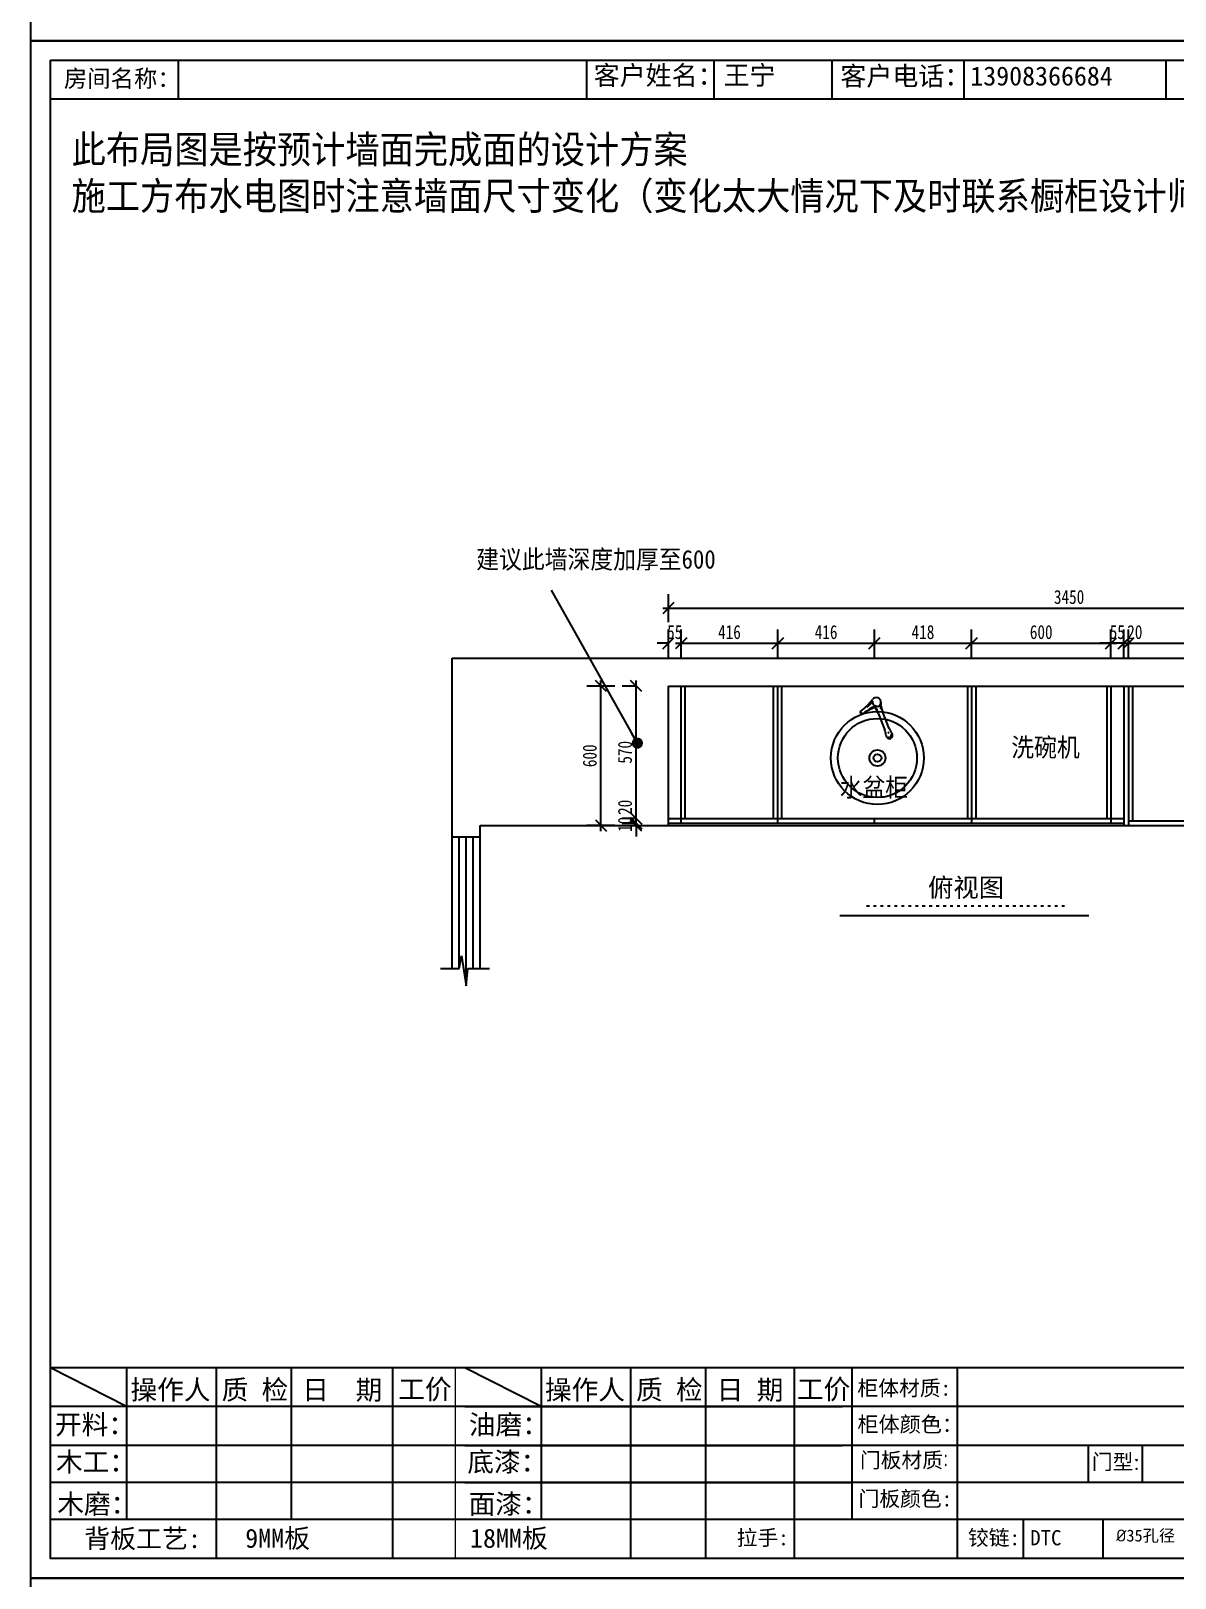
# Model space of a CAD drawing. Header units: millimetres. Extents: x -497855 to 324262, y -590254 to -173602.
# Drawn here: x -497855 to -492930, y -577022 to -570363 of the extents above; entities that cross this region are included whole.
import ezdxf

# ---------------------------------------------------------------- set-up
doc = ezdxf.new("R2010")
doc.units = ezdxf.units.MM
doc.header["$PDMODE"] = 3
doc.linetypes.add('ACAD_ISO03W100', pattern=[30, 12, -18])
for name, color, linetype in [('C', 145, 'Continuous'), ('图框', 7, 'Continuous'), ('柜体', 7, 'Continuous'), ('水电图层', 4, 'Continuous')]:
    doc.layers.add(name, color=color, linetype=linetype)
doc.styles.get("Standard").update_dxf_attribs({"font": 'txt', "bigfont": 'gbcbig.shx'})
doc.styles.add('宋体', font='', dxfattribs={"width": 0.9})
doc.styles.add('数、文', font='', dxfattribs={"width": 0.8})
doc.styles.add('田江洲', font='', dxfattribs={"height": 80})
doc.styles.get('宋体').set_extended_font_data('SimSun')
doc.styles.get('数、文').set_extended_font_data('SimSun')
doc.styles.get('田江洲').set_extended_font_data('SimSun')
doc.dimstyles.new('60', dxfattribs={"dimscale": 60, "dimtxt": 1, "dimasz": 0.8, "dimexe": 1, "dimexo": 3, "dimgap": 0.3, "dimtad": 1, "dimdec": 0, "dimtxsty": '数、文', "dimblk": 'OBLIQUE', "dimcen": 0.3, "dimdle": 0.4, "dimclrd": 8, "dimclre": 8, "dimclrt": 1, "dimadec": 0, "dimazin": 0, "dimtfac": 1, "dimtdec": 0, "dimtix": 1, "dimtofl": 0, "dimtmove": 1, "dimatfit": 3, "dimldrblk": 'DOT', "dimfxl": 1, "dimfxlon": 1, "dimtolj": 1, "dimarcsym": 0})

# ---------------------------------------------------------------- blocks, each defined once
blk = doc.blocks.new('_Oblique')
at = {"color": 0, "linetype": 'ByBlock', "lineweight": -2}
blk.add_line((-0.5, -0.5), (0.5, 0.5), dxfattribs=at)
blk = doc.blocks.new('EERFGT')
at = {"color": 8}
for p, q in [((-482084.7, -565683.8), (-482055.8, -565757.1)), ((-482036.7, -565749.5), (-482065.3, -565677.1))]:
    blk.add_line(p, q, dxfattribs=at)
for radius in [34.6, 16.8]:
    blk.add_circle((-482087.4, -565876.8), radius, dxfattribs=at)
for centre, radius, start, end in [((-482313.2, -565472.5), 255, 307.29995, 323.44123), ((-482092.3, -565636.4), 20, 287.37848, 143.44123), ((-482154.6, -565680.7), 6.64, 127.29995, 303.51976), ((-482152.7, -565680.5), 4.91, 158.92924, 241.9125), ((-482010.2, -565898.8), 255, 107.37848, 123.51976), ((-482183.1, -565586.3), 86.6, 305.66886, 327.17012), ((-482074.8, -565738.6), 86.6, 103.6496, 125.15085), ((-482093, -565636), 16.2, 164.00843, 277.23501), ((-482177.7, -565720.7), 100, 21.65131, 37.66719), ((-482114.2, -565682.7), 29.3, 20.14498, 53.91483), ((-482045.1, -565655.9), 29.3, 157.95888, 202.29134), ((-481972.4, -565640.2), 100, 178.16426, 201.65137), ((-482148.8, -565794), 100, 7.14886, 21.65131), ((-481943.8, -565712.6), 100, 201.65137, 216.15381), ((-482035.8, -565779.8), 13.9, 187.14886, 36.15381), ((-482037.5, -565775.1), 7.59, 80.46228, 139.7151), ((-482035.8, -565779.4), 8.12, 229.69374, 31.77452), ((-482034.2, -565780.8), 9.65, 300.52082, 10.77603)]:
    blk.add_arc(centre, radius, start, end, dxfattribs=at)
at = {"layer": '水电图层', "color": 8}
for radius in [200, 170]:
    blk.add_circle((-482087.4, -565876.8), radius, dxfattribs=at)
blk = doc.blocks.new('*D215')
at = {"layer": 'Defpoints', "color": 0}
for p in [(-495250.16, -573772.62), (-495111.59, -573772.62), (-495111.59, -573782.62)]:
    blk.add_point(p, dxfattribs=at)
at = {"layer": '水电图层', "color": 8, "lineweight": -2}
for p, q in [((-495250.16, -573772.62), (-495250.16, -573724.62)), ((-495250.16, -573772.62), (-495310.16, -573772.62)), ((-495250.16, -573782.62), (-495310.16, -573782.62)), ((-495250.16, -573782.62), (-495250.16, -573830.62))]:
    blk.add_line(p, q, dxfattribs=at)
at = {"layer": '水电图层', "color": 8, "lineweight": -2, "xscale": 48, "yscale": 48, "zscale": 48}
for p, rotation in [((-495250.16, -573772.62), 270), ((-495250.16, -573782.62), 90)]:
    blk.add_blockref('_Oblique', p, dxfattribs=dict(at, rotation=rotation))
at = {"layer": '水电图层', "color": 1, "insert": (-495298.16, -573777.62), "char_height": 60, "attachment_point": 5, "rotation": 90, "style": '数、文'}
blk.add_mtext('\\A1;10', dxfattribs=at)
blk = doc.blocks.new('*D216')
at = {"layer": 'Defpoints', "color": 0}
for p in [(-495250.16, -573752.62), (-495111.59, -573752.62), (-495111.59, -573772.62)]:
    blk.add_point(p, dxfattribs=at)
at = {"layer": '水电图层', "color": 8, "lineweight": -2}
for p, q in [((-495250.16, -573752.62), (-495250.16, -573704.62)), ((-495250.16, -573752.62), (-495310.16, -573752.62)), ((-495250.16, -573772.62), (-495310.16, -573772.62)), ((-495250.16, -573772.62), (-495250.16, -573820.62))]:
    blk.add_line(p, q, dxfattribs=at)
at = {"layer": '水电图层', "color": 8, "lineweight": -2, "xscale": 48, "yscale": 48, "zscale": 48}
for p, rotation in [((-495250.16, -573752.62), 270), ((-495250.16, -573772.62), 90)]:
    blk.add_blockref('_Oblique', p, dxfattribs=dict(at, rotation=rotation))
at = {"layer": '水电图层', "color": 1, "insert": (-495298.16, -573704.62), "char_height": 60, "attachment_point": 5, "rotation": 90, "style": '数、文'}
blk.add_mtext('\\A1;20', dxfattribs=at)
blk = doc.blocks.new('*D217')
at = {"layer": 'Defpoints', "color": 0}
for p in [(-495250.16, -573182.62), (-495111.59, -573182.62), (-495111.59, -573752.62)]:
    blk.add_point(p, dxfattribs=at)
at = {"layer": '水电图层', "color": 8, "lineweight": -2}
for p, q in [((-495250.16, -573182.62), (-495310.16, -573182.62)), ((-495250.16, -573776.62), (-495250.16, -573158.62)), ((-495250.16, -573752.62), (-495310.16, -573752.62))]:
    blk.add_line(p, q, dxfattribs=at)
at = {"layer": '水电图层', "color": 8, "lineweight": -2, "xscale": 48, "yscale": 48, "zscale": 48}
for p, rotation in [((-495250.16, -573182.62), 90), ((-495250.16, -573752.62), 270)]:
    blk.add_blockref('_Oblique', p, dxfattribs=dict(at, rotation=rotation))
at = {"layer": '水电图层', "color": 1, "insert": (-495298.16, -573467.62), "char_height": 60, "attachment_point": 5, "rotation": 90, "style": '数、文'}
blk.add_mtext('\\A1;570', dxfattribs=at)
blk = doc.blocks.new('*D218')
at = {"layer": 'Defpoints', "color": 0}
for p in [(-495401.78, -573182.62), (-495111.59, -573182.62), (-495111.59, -573782.62)]:
    blk.add_point(p, dxfattribs=at)
at = {"layer": '水电图层', "color": 8, "lineweight": -2}
for p, q in [((-495341.78, -573182.62), (-495461.78, -573182.62)), ((-495401.78, -573806.62), (-495401.78, -573158.62)), ((-495341.78, -573782.62), (-495461.78, -573782.62))]:
    blk.add_line(p, q, dxfattribs=at)
at = {"layer": '水电图层', "color": 8, "lineweight": -2, "xscale": 48, "yscale": 48, "zscale": 48}
for p, rotation in [((-495401.78, -573182.62), 90), ((-495401.78, -573782.62), 270)]:
    blk.add_blockref('_Oblique', p, dxfattribs=dict(at, rotation=rotation))
at = {"layer": '水电图层', "color": 1, "insert": (-495449.78, -573482.62), "char_height": 60, "attachment_point": 5, "rotation": 90, "style": '数、文'}
blk.add_mtext('\\A1;600', dxfattribs=at)
blk = doc.blocks.new('*D219')
at = {"layer": 'Defpoints', "color": 0}
for p in [(-495056.59, -572998.57), (-495111.59, -573643.78), (-495056.59, -573643.78)]:
    blk.add_point(p, dxfattribs=at)
at = {"layer": '水电图层', "color": 8, "lineweight": -2}
for p, q in [((-495111.59, -573058.57), (-495111.59, -572938.57)), ((-495056.59, -573058.57), (-495056.59, -572938.57)), ((-495111.59, -572998.57), (-495159.59, -572998.57)), ((-495056.59, -572998.57), (-495008.59, -572998.57))]:
    blk.add_line(p, q, dxfattribs=at)
at = {"layer": '水电图层', "color": 8, "lineweight": -2, "xscale": 48, "yscale": 48, "zscale": 48}
blk.add_blockref('_Oblique', (-495111.59, -572998.57), dxfattribs=at)
at = {"layer": '水电图层', "color": 8, "lineweight": -2, "xscale": 48, "yscale": 48, "zscale": 48, "rotation": 180}
blk.add_blockref('_Oblique', (-495056.59, -572998.57), dxfattribs=at)
at = {"layer": '水电图层', "color": 1, "insert": (-495084.09, -572950.57), "char_height": 60, "attachment_point": 5, "style": '数、文'}
blk.add_mtext('\\A1;55', dxfattribs=at)
blk = doc.blocks.new('*D220')
at = {"layer": 'Defpoints', "color": 0}
for p in [(-494640.59, -572998.57), (-495056.59, -573643.78), (-494640.59, -573772.62)]:
    blk.add_point(p, dxfattribs=at)
at = {"layer": '水电图层', "color": 8, "lineweight": -2}
for p, q in [((-495056.59, -573058.57), (-495056.59, -572938.57)), ((-494640.59, -573058.57), (-494640.59, -572938.57)), ((-495080.59, -572998.57), (-494616.59, -572998.57))]:
    blk.add_line(p, q, dxfattribs=at)
at = {"layer": '水电图层', "color": 8, "lineweight": -2, "xscale": 48, "yscale": 48, "zscale": 48, "rotation": 180}
blk.add_blockref('_Oblique', (-495056.59, -572998.57), dxfattribs=at)
at = {"layer": '水电图层', "color": 8, "lineweight": -2, "xscale": 48, "yscale": 48, "zscale": 48}
blk.add_blockref('_Oblique', (-494640.59, -572998.57), dxfattribs=at)
at = {"layer": '水电图层', "color": 1, "insert": (-494848.59, -572950.57), "char_height": 60, "attachment_point": 5, "style": '数、文'}
blk.add_mtext('\\A1;416', dxfattribs=at)
blk = doc.blocks.new('*D221')
at = {"layer": 'Defpoints', "color": 0}
for p in [(-494224.59, -572998.57), (-494640.59, -573772.62), (-494224.59, -573762.62)]:
    blk.add_point(p, dxfattribs=at)
at = {"layer": '水电图层', "color": 8, "lineweight": -2}
for p, q in [((-494640.59, -573058.57), (-494640.59, -572938.57)), ((-494224.59, -573058.57), (-494224.59, -572938.57)), ((-494664.59, -572998.57), (-494200.59, -572998.57))]:
    blk.add_line(p, q, dxfattribs=at)
at = {"layer": '水电图层', "color": 8, "lineweight": -2, "xscale": 48, "yscale": 48, "zscale": 48, "rotation": 180}
blk.add_blockref('_Oblique', (-494640.59, -572998.57), dxfattribs=at)
at = {"layer": '水电图层', "color": 8, "lineweight": -2, "xscale": 48, "yscale": 48, "zscale": 48}
blk.add_blockref('_Oblique', (-494224.59, -572998.57), dxfattribs=at)
at = {"layer": '水电图层', "color": 1, "insert": (-494432.59, -572950.57), "char_height": 60, "attachment_point": 5, "style": '数、文'}
blk.add_mtext('\\A1;416', dxfattribs=at)
blk = doc.blocks.new('*D222')
at = {"layer": 'Defpoints', "color": 0}
for p in [(-493806.59, -572998.57), (-494224.59, -573762.62), (-493806.59, -573772.62)]:
    blk.add_point(p, dxfattribs=at)
at = {"layer": '水电图层', "color": 8, "lineweight": -2}
for p, q in [((-494224.59, -573058.57), (-494224.59, -572938.57)), ((-493806.59, -573058.57), (-493806.59, -572938.57)), ((-494248.59, -572998.57), (-493782.59, -572998.57))]:
    blk.add_line(p, q, dxfattribs=at)
at = {"layer": '水电图层', "color": 8, "lineweight": -2, "xscale": 48, "yscale": 48, "zscale": 48, "rotation": 180}
blk.add_blockref('_Oblique', (-494224.59, -572998.57), dxfattribs=at)
at = {"layer": '水电图层', "color": 8, "lineweight": -2, "xscale": 48, "yscale": 48, "zscale": 48}
blk.add_blockref('_Oblique', (-493806.59, -572998.57), dxfattribs=at)
at = {"layer": '水电图层', "color": 1, "insert": (-494015.59, -572950.57), "char_height": 60, "attachment_point": 5, "style": '数、文'}
blk.add_mtext('\\A1;418', dxfattribs=at)
blk = doc.blocks.new('*D223')
at = {"layer": 'Defpoints', "color": 0}
for p in [(-493206.59, -572998.57), (-493806.59, -573772.62), (-493206.59, -573772.62)]:
    blk.add_point(p, dxfattribs=at)
at = {"layer": '水电图层', "color": 8, "lineweight": -2}
for p, q in [((-493806.59, -573058.57), (-493806.59, -572938.57)), ((-493206.59, -573058.57), (-493206.59, -572938.57)), ((-493830.59, -572998.57), (-493182.59, -572998.57))]:
    blk.add_line(p, q, dxfattribs=at)
at = {"layer": '水电图层', "color": 8, "lineweight": -2, "xscale": 48, "yscale": 48, "zscale": 48, "rotation": 180}
blk.add_blockref('_Oblique', (-493806.59, -572998.57), dxfattribs=at)
at = {"layer": '水电图层', "color": 8, "lineweight": -2, "xscale": 48, "yscale": 48, "zscale": 48}
blk.add_blockref('_Oblique', (-493206.59, -572998.57), dxfattribs=at)
at = {"layer": '水电图层', "color": 1, "insert": (-493506.59, -572950.57), "char_height": 60, "attachment_point": 5, "style": '数、文'}
blk.add_mtext('\\A1;600', dxfattribs=at)
blk = doc.blocks.new('*D224')
at = {"layer": 'Defpoints', "color": 0}
for p in [(-493151.59, -572998.57), (-493206.59, -573772.62), (-493151.59, -573772.62)]:
    blk.add_point(p, dxfattribs=at)
at = {"layer": '水电图层', "color": 8, "lineweight": -2}
for p, q in [((-493206.59, -573058.57), (-493206.59, -572938.57)), ((-493151.59, -573058.57), (-493151.59, -572938.57)), ((-493206.59, -572998.57), (-493254.59, -572998.57)), ((-493151.59, -572998.57), (-493103.59, -572998.57))]:
    blk.add_line(p, q, dxfattribs=at)
at = {"layer": '水电图层', "color": 8, "lineweight": -2, "xscale": 48, "yscale": 48, "zscale": 48}
blk.add_blockref('_Oblique', (-493206.59, -572998.57), dxfattribs=at)
at = {"layer": '水电图层', "color": 8, "lineweight": -2, "xscale": 48, "yscale": 48, "zscale": 48, "rotation": 180}
blk.add_blockref('_Oblique', (-493151.59, -572998.57), dxfattribs=at)
at = {"layer": '水电图层', "color": 1, "insert": (-493179.09, -572950.57), "char_height": 60, "attachment_point": 5, "style": '数、文'}
blk.add_mtext('\\A1;55', dxfattribs=at)
blk = doc.blocks.new('*D225')
at = {"layer": 'Defpoints', "color": 0}
for p in [(-493131.59, -572998.57), (-493151.59, -573772.62), (-493131.59, -573782.62)]:
    blk.add_point(p, dxfattribs=at)
at = {"layer": '水电图层', "color": 8, "lineweight": -2}
for p, q in [((-493151.59, -573058.57), (-493151.59, -572938.57)), ((-493131.59, -573058.57), (-493131.59, -572938.57)), ((-493151.59, -572998.57), (-493199.59, -572998.57)), ((-493131.59, -572998.57), (-493083.59, -572998.57))]:
    blk.add_line(p, q, dxfattribs=at)
at = {"layer": '水电图层', "color": 8, "lineweight": -2, "xscale": 48, "yscale": 48, "zscale": 48}
blk.add_blockref('_Oblique', (-493151.59, -572998.57), dxfattribs=at)
at = {"layer": '水电图层', "color": 8, "lineweight": -2, "xscale": 48, "yscale": 48, "zscale": 48, "rotation": 180}
blk.add_blockref('_Oblique', (-493131.59, -572998.57), dxfattribs=at)
at = {"layer": '水电图层', "color": 1, "insert": (-493103.59, -572950.57), "char_height": 60, "attachment_point": 5, "style": '数、文'}
blk.add_mtext('\\A1;20', dxfattribs=at)
blk = doc.blocks.new('*D226')
at = {"layer": 'Defpoints', "color": 0}
for p in [(-492531.59, -572998.57), (-493131.59, -573782.62), (-492531.59, -573782.62)]:
    blk.add_point(p, dxfattribs=at)
at = {"layer": '水电图层', "color": 8, "lineweight": -2}
for p, q in [((-493131.59, -573058.57), (-493131.59, -572938.57)), ((-492531.59, -573058.57), (-492531.59, -572938.57)), ((-493155.59, -572998.57), (-492507.59, -572998.57))]:
    blk.add_line(p, q, dxfattribs=at)
at = {"layer": '水电图层', "color": 8, "lineweight": -2, "xscale": 48, "yscale": 48, "zscale": 48, "rotation": 180}
blk.add_blockref('_Oblique', (-493131.59, -572998.57), dxfattribs=at)
at = {"layer": '水电图层', "color": 8, "lineweight": -2, "xscale": 48, "yscale": 48, "zscale": 48}
blk.add_blockref('_Oblique', (-492531.59, -572998.57), dxfattribs=at)
at = {"layer": '水电图层', "color": 1, "insert": (-492831.59, -572950.57), "char_height": 60, "attachment_point": 5, "style": '数、文'}
blk.add_mtext('\\A1;600', dxfattribs=at)
blk = doc.blocks.new('*D229')
at = {"layer": 'Defpoints', "color": 0}
for p in [(-491661.59, -572847.56), (-495111.59, -573182.62), (-491661.59, -573182.62)]:
    blk.add_point(p, dxfattribs=at)
at = {"layer": '水电图层', "color": 8, "lineweight": -2}
for p, q in [((-495111.59, -572907.56), (-495111.59, -572787.56)), ((-491661.59, -572907.56), (-491661.59, -572787.56)), ((-495135.59, -572847.56), (-491637.59, -572847.56))]:
    blk.add_line(p, q, dxfattribs=at)
at = {"layer": '水电图层', "color": 8, "lineweight": -2, "xscale": 48, "yscale": 48, "zscale": 48, "rotation": 180}
blk.add_blockref('_Oblique', (-495111.59, -572847.56), dxfattribs=at)
at = {"layer": '水电图层', "color": 8, "lineweight": -2, "xscale": 48, "yscale": 48, "zscale": 48}
blk.add_blockref('_Oblique', (-491661.59, -572847.56), dxfattribs=at)
at = {"layer": '水电图层', "color": 1, "insert": (-493386.59, -572799.56), "char_height": 60, "attachment_point": 5, "style": '数、文'}
blk.add_mtext('\\A1;3450', dxfattribs=at)

msp = doc.modelspace()

# ---------------------------------------------------------------- linework, layer by layer
at = {"color": 7}
for p, q in [((-497855.33, -570405.23), (-488601.43, -570405.23)), ((-497220.81, -570655.93), (-497220.81, -570489.35)), ((-495462.1, -570655.93), (-495462.1, -570489.35)), ((-494913.91, -570655.93), (-494913.91, -570489.35)), ((-494406.29, -570655.93), (-494406.29, -570489.35)), ((-493838.66, -570655.93), (-493838.66, -570489.35)), ((-492968.36, -570655.93), (-492968.36, -570489.35)), ((-497771.2, -570655.93), (-490122.25, -570655.93)), ((-490122.25, -576117.27), (-497771.2, -576117.27)), ((-494321.74, -576117.27), (-494321.74, -576769.68)), ((-493867.06, -576937.38), (-493867.06, -576117.27)), ((-488685.56, -576283.84), (-497771.2, -576283.84)), ((-494362.83, -576283.84), (-495987.13, -576283.84)), ((-490122.25, -576450.42), (-497771.2, -576450.42)), ((-493305, -576450.42), (-493305, -576610.05)), ((-493072.55, -576450.42), (-493072.55, -576610.05)), ((-490122.25, -576610.05), (-497771.2, -576610.05)), ((-490122.25, -576769.68), (-497771.2, -576769.68))]:
    msp.add_line(p, q, dxfattribs=at)
at = {"lineweight": 13}
msp.add_line((-496028.21, -576937.38), (-496028.21, -576117.27), dxfattribs=at)
for p, q in [((-493584.72, -576769.68), (-493584.72, -576937.38)), ((-493240.96, -576769.68), (-493240.96, -576937.38))]:
    msp.add_line(p, q)
at = {"color": 7}
for points in [[(-488601.43, -570405.23), (-497855.33, -570405.23), (-497855.33, -563788.94), (-488601.43, -563788.94)], [(-497855.33, -563788.94), (-488601.43, -563788.94), (-488601.43, -570405.23), (-497855.33, -570405.23)], [(-488601.43, -577021.51), (-497855.33, -577021.51), (-497855.33, -570405.23), (-488601.43, -570405.23)], [(-497855.33, -570405.23), (-488601.43, -570405.23), (-488601.43, -577021.51), (-497855.33, -577021.51)], [(-497771.2, -570489.35), (-488685.56, -570489.35), (-488685.56, -576937.38), (-497771.2, -576937.38)], [(-488601.43, -583637.8), (-497855.33, -583637.8), (-497855.33, -577021.51), (-488601.43, -577021.51)], [(-497855.33, -577021.51), (-488601.43, -577021.51), (-488601.43, -583637.8), (-497855.33, -583637.8)]]:
    msp.add_lwpolyline(points, close=True, dxfattribs=at)
at = {"layer": 'C', "color": 7, "linetype": 'ByBlock'}
for points in [[(-497443.39, -576283.84), (-497771.2, -576117.27)], [(-497443.39, -576117.27), (-497443.39, -576769.68)], [(-497058.24, -576117.27), (-497058.24, -576937.38)], [(-496735.28, -576117.27), (-496735.28, -576769.68)], [(-496299.69, -576117.27), (-496299.69, -576937.38)], [(-495659.32, -576283.84), (-495987.13, -576117.27)], [(-495659.32, -576117.27), (-495659.32, -576769.68)], [(-495274.16, -576117.27), (-495274.16, -576937.38)], [(-494951.21, -576117.27), (-494951.21, -576937.38)], [(-494569.39, -576117.27), (-494569.39, -576937.38)], [(-495987.13, -576283.84), (-494362.83, -576283.84)], [(-495987.13, -576283.84), (-494362.83, -576283.84)], [(-495987.13, -576450.42), (-494362.83, -576450.42)], [(-495987.13, -576610.05), (-494321.74, -576610.05)]]:
    msp.add_lwpolyline(points, dxfattribs=at)
at = {"layer": '柜体', "color": 8, "linetype": 'ACAD_ISO03W100'}
msp.add_line((-493406.35, -574130.38), (-494266.79, -574130.38), dxfattribs=at)
at = {"layer": '柜体'}
msp.add_line((-493301.17, -574172.17), (-494373.23, -574172.17), dxfattribs=at)
at = {"layer": '水电图层', "color": 2}
for p, q in [((-496041.59, -574398.19), (-496041.59, -573062.62)), ((-496041.59, -573062.62), (-491541.59, -573062.62)), ((-495111.59, -573782.62), (-495111.59, -573182.62)), ((-495111.59, -573182.62), (-491661.59, -573182.62)), ((-495921.59, -574398.19), (-495921.59, -573782.62)), ((-495921.59, -573782.62), (-495111.59, -573782.62)), ((-495921.59, -573832.62), (-496041.59, -573832.62)), ((-496012.29, -574398.19), (-496001.73, -574343.54)), ((-496001.73, -574343.54), (-495982.19, -574473.09)), ((-496092.12, -574398.19), (-496012.29, -574398.19)), ((-495982.19, -574473.09), (-495974.3, -574398.19)), ((-495974.3, -574398.19), (-495881.7, -574398.19))]:
    msp.add_line(p, q, dxfattribs=at)
at = {"layer": '水电图层', "color": 8}
for p, q in [((-495056.59, -573772.62), (-495056.59, -573182.62)), ((-495038.59, -573752.62), (-495038.59, -573182.62)), ((-494658.59, -573752.62), (-494658.59, -573182.62)), ((-494640.59, -573772.62), (-494640.59, -573182.62)), ((-494622.59, -573752.62), (-494622.59, -573182.62)), ((-493824.59, -573182.62), (-493824.59, -573752.62)), ((-493806.59, -573182.62), (-493806.59, -573772.62)), ((-493788.59, -573182.62), (-493788.59, -573752.62)), ((-493224.59, -573182.62), (-493224.59, -573752.62)), ((-493206.59, -573182.62), (-493206.59, -573772.62)), ((-495111.59, -573752.62), (-493151.59, -573752.62)), ((-495111.59, -573772.62), (-493151.59, -573772.62)), ((-494224.59, -573772.62), (-494224.59, -573752.62)), ((-496011.59, -574398.19), (-496011.59, -573832.62)), ((-495981.59, -574467.39), (-495981.59, -573832.62)), ((-495951.59, -574398.19), (-495951.59, -573832.62))]:
    msp.add_line(p, q, dxfattribs=at)
at = {"layer": '水电图层', "color": 255}
for p, q in [((-493151.59, -573182.62), (-493151.59, -573782.62)), ((-493131.59, -573182.62), (-493131.59, -573782.62)), ((-493113.59, -573182.62), (-493113.59, -573762.62)), ((-495111.59, -573782.62), (-491661.59, -573782.62)), ((-493131.59, -573762.62), (-492531.59, -573762.62))]:
    msp.add_line(p, q, dxfattribs=at)

# ---------------------------------------------------------------- block references
msp.add_blockref('EERFGT', (-12124.16, -7615.4), dxfattribs=at)

# ---------------------------------------------------------------- texts
at = {"color": 7, "attachment_point": 1}
for s, insert, char_height in [('{\\fKaiTi|b0|i0|c134|p49;房间名称\\fSimHei|b0|i0|c134|p2;：}', (-497713.61, -570530.91), 73.7662), ('{\\fKaiTi|b0|i0|c134|p49;客户姓名\\fSimHei|b0|i0|c134|p2;：\\fKaiTi|b0|i0|c134|p49;王宁}', (-495432.77, -570513.08), 81.9625), ('{\\fKaiTi|b0|i0|c134|p49;客户电话\\fSimHei|b0|i0|c134|p2;：13908366684}', (-494370.81, -570516.11), 81.9625)]:
    msp.add_mtext(s, dxfattribs=dict(at, insert=insert, char_height=char_height))
at = {"attachment_point": 1}
for s, insert, char_height, width in [('{\\fKaiTi|b0|i0|c134|p49;柜体材质: }', (-494297.53, -576171.14), 65.57, 1295.3406), ('{\\fKaiTi|b0|i0|c134|p49;柜体颜色\\fSimHei|b0|i0|c134|p2;：}', (-494297.53, -576326.38), 66.5945, 1295.3406), ('{\\fKaiTi|b0|i0|c134|p49;门板材质}：', (-494287.05, -576481.14), 65.57, 1052.6051)]:
    msp.add_mtext(s, dxfattribs=dict(at, insert=insert, char_height=char_height, width=width))
at = {"char_height": 65.57, "attachment_point": 1}
for s, insert in [('{\\fKaiTi|b0|i0|c134|p49;门型}: ', (-493288.76, -576488.55)), ('{\\fKaiTi|b0|i0|c134|p49;门板颜色\\fSimHei|b0|i0|c134|p49;:}', (-494292.86, -576647.34)), ('{\\fKaiTi|b0|i0|c134|p49;拉手\\fSimHei|b0|i0|c134|p49;: }', (-494817.27, -576815.04)), ('{\\fKaiTi|b0|i0|c134|p49;铰链\\fSimHei|b0|i0|c134|p49;: \\fKaiTi|b0|i0|c134|p49;DTC}', (-493821.76, -576815.04))]:
    msp.add_mtext(s, dxfattribs=dict(at, insert=insert))
at = {"color": 7, "char_height": 81.9625, "attachment_point": 1}
for s, insert, width in [('{\\fKaiTi|b0|i0|c134|p49;背板工艺\\fSimHei|b0|i0|c134|p49;:\\f宋体|b0|i0|c134|p2; }     ', (-497626.3, -576810.47), 627.1847), ('{\\fKaiTi|b0|i0|c134|p49;9MM板 }     ', (-496932.79, -576809.14), 885.1749), ('{\\fKaiTi|b0|i0|c134|p49;18MM板 }     ', (-495965.07, -576809.14), 885.1749)]:
    msp.add_mtext(s, dxfattribs=dict(at, insert=insert, width=width))
at = {"layer": 'C', "color": 7, "linetype": 'ByBlock', "char_height": 84.1289, "attachment_point": 1, "line_spacing_factor": 1.113371}
for s, insert in [('{\\fKaiTi|b0|i0|c134|p49;操作人}', (-497426.8, -576169.12)), ('{\\fKaiTi|b0|i0|c134|p49;质 检}', (-497034.6, -576169.12)), ('{\\fKaiTi|b0|i0|c134|p49;日  期}', (-496687.3, -576169.61)), ('{\\fKaiTi|b0|i0|c134|p49;工价}', (-496274.15, -576166.97)), ('{\\fKaiTi|b0|i0|c134|p49;操作人}', (-495642.73, -576169.12)), ('{\\fKaiTi|b0|i0|c134|p49;质 检}', (-495250.53, -576169.12)), ('{\\fKaiTi|b0|i0|c134|p49;日 期}', (-494903.23, -576169.61)), ('{\\fKaiTi|b0|i0|c134|p49;工价}', (-494558.11, -576166.97)), ('{\\fKaiTi|b0|i0|c134|p49;开料\\f宋体|b0|i0|c134|p2;：}', (-497751.96, -576318.68)), ('{\\fKaiTi|b0|i0|c134|p49;油磨\\fSimHei|b0|i0|c134|p2;：}', (-495970.25, -576318.68)), ('{\\fKaiTi|b0|i0|c134|p49;木工\\f宋体|b0|i0|c134|p2;：}', (-497747.54, -576479.26)), ('{\\fKaiTi|b0|i0|c134|p49;底漆\\fSimHei|b0|i0|c134|p2;：}', (-495976.79, -576479.26)), ('{\\fKaiTi|b0|i0|c134|p49;木磨\\fSimHei|b0|i0|c134|p49;：}', (-497741.98, -576660.5)), ('{\\fKaiTi|b0|i0|c134|p49;面漆\\fSimHei|b0|i0|c134|p2;：}', (-495971.23, -576660.5))]:
    msp.add_mtext(s, dxfattribs=dict(at, insert=insert))
at = {"layer": 'C', "color": 0, "linetype": 'ByBlock', "insert": (-493184.07, -576812.9), "char_height": 51.2266, "width": 669.2387, "attachment_point": 1, "line_spacing_factor": 1.2}
msp.add_mtext('{\\fISOCPEUR|b0|i0|c0|p34;%%C\\fSimHei|b0|i0|c134|p49;35孔径}', dxfattribs=at)
at = {"layer": '图框', "insert": (-493993.72, -574009.81), "char_height": 80, "width": 1275.5287, "attachment_point": 1, "style": '田江洲'}
msp.add_mtext('俯视图', dxfattribs=at)
at = {"layer": '水电图层', "color": 255, "attachment_point": 1, "style": '宋体'}
for s, insert, char_height, width in [('{\\C84;此布局图是按预计墙面完成面的设计方案\\P施工方布水电图时注意墙面尺寸变化（变化太大情况下及时联系橱柜设计师）}', (-497680.1, -570813.12), 120, 5821.9593), ('{\\C84;建议此墙深度加厚至600}', (-495938.53, -572597.08), 80, 2132.6247), ('{\\C84;洗碗机}', (-493635.38, -573406.25), 80, 2132.6247), ('{\\C84;水盆柜}', (-494374.33, -573579.12), 80, 2132.6247)]:
    msp.add_mtext(s, dxfattribs=dict(at, insert=insert, char_height=char_height, width=width))

# ---------------------------------------------------------------- dimensions: what is measured, and where the dimension line sits
at = {"layer": '水电图层', "color": 255}
for base, p1, p2, picture, middle in [((-491661.59, -572847.56), (-495111.59, -573182.62), (-491661.59, -573182.62), '*D229', (-493386.59, -572799.56)), ((-495056.59, -572998.57), (-495111.59, -573643.78), (-495056.59, -573643.78), '*D219', (-495084.09, -572950.57)), ((-494640.59, -572998.57), (-495056.59, -573643.78), (-494640.59, -573772.62), '*D220', (-494848.59, -572950.57)), ((-494224.59, -572998.57), (-494640.59, -573772.62), (-494224.59, -573762.62), '*D221', (-494432.59, -572950.57)), ((-493806.59, -572998.57), (-494224.59, -573762.62), (-493806.59, -573772.62), '*D222', (-494015.59, -572950.57)), ((-493206.59, -572998.57), (-493806.59, -573772.62), (-493206.59, -573772.62), '*D223', (-493506.59, -572950.57)), ((-493151.59, -572998.57), (-493206.59, -573772.62), (-493151.59, -573772.62), '*D224', (-493179.09, -572950.57)), ((-492531.59, -572998.57), (-493131.59, -573782.62), (-492531.59, -573782.62), '*D226', (-492831.59, -572950.57))]:
    dim = msp.add_linear_dim(base=base, p1=p1, p2=p2, dimstyle='60', override={"dimdec": 1, "dimtdec": 1}, dxfattribs=at)
    dim.commit()
    dim.dimension.update_dxf_attribs({"geometry": picture, "text_midpoint": middle})
dim = msp.add_linear_dim(base=(-493131.59, -572998.57), p1=(-493151.59, -573772.62), p2=(-493131.59, -573782.62), dimstyle='60', override={"dimdec": 1, "dimtdec": 1}, dxfattribs=at)
dim.commit()
dim.dimension.update_dxf_attribs({"geometry": '*D225', "text_midpoint": (-493103.59, -572998.57), "dimtype": 160})
for base, p1, p2, picture, middle in [((-495401.78, -573182.62), (-495111.59, -573782.62), (-495111.59, -573182.62), '*D218', (-495449.78, -573482.62)), ((-495250.16, -573182.62), (-495111.59, -573752.62), (-495111.59, -573182.62), '*D217', (-495298.16, -573467.62)), ((-495250.16, -573772.62), (-495111.59, -573782.62), (-495111.59, -573772.62), '*D215', (-495298.16, -573777.62))]:
    dim = msp.add_linear_dim(base=base, p1=p1, p2=p2, angle=90, dimstyle='60', override={"dimdec": 1, "dimtdec": 1}, dxfattribs=at)
    dim.commit()
    dim.dimension.update_dxf_attribs({"geometry": picture, "text_midpoint": middle})
dim = msp.add_linear_dim(base=(-495250.16, -573752.62), p1=(-495111.59, -573772.62), p2=(-495111.59, -573752.62), angle=90, dimstyle='60', override={"dimdec": 1, "dimtdec": 1}, dxfattribs=at)
dim.commit()
dim.dimension.update_dxf_attribs({"geometry": '*D216', "text_midpoint": (-495250.16, -573704.62), "dimtype": 160})

# ---------------------------------------------------------------- leaders
msp.add_leader([(-495245.01, -573428.26), (-495614.05, -572769.51)], dimstyle='60', override={"dimgap": 0.3, "dimtad": 0, "dimdec": 1, "dimtdec": 1}, dxfattribs=at)

doc.saveas('drawing.dxf')
